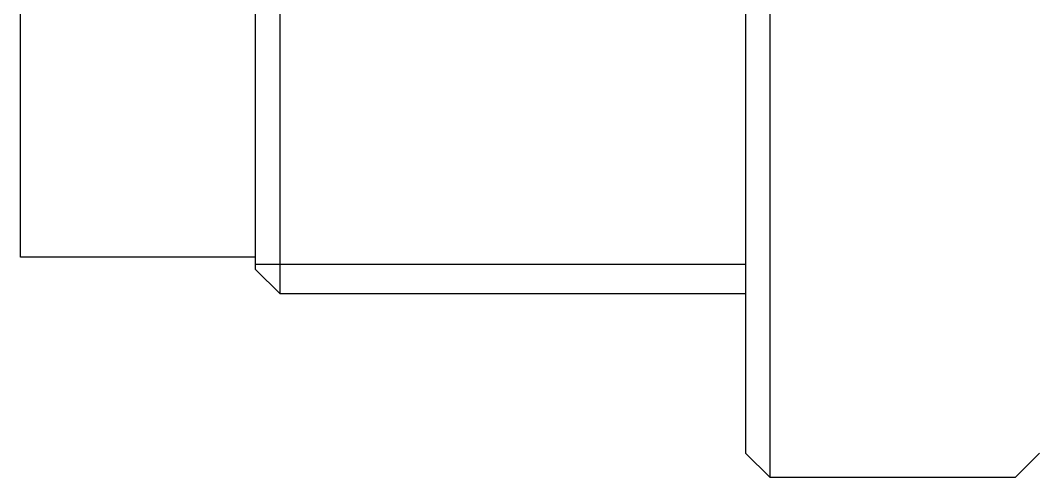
# Model space of a CAD drawing. Extents: x -644 to 649, y 141 to 558.
# Drawn here: x -493.57 to -472.77, y 217 to 226.33 of the extents above; entities that cross this region are included whole.
import ezdxf

# ---------------------------------------------------------------- set-up
doc = ezdxf.new("R2010")
doc.units = 0
doc.linetypes.add('CONTINOUS', pattern=[0])
doc.layers.get('0').update_dxf_attribs({"linetype": 'CONTINUOUS'})

msp = doc.modelspace()

# ---------------------------------------------------------------- linework, layer by layer
at = {"color": 7, "linetype": 'CONTINOUS'}
for p, q in [((-478.273, 217.001), (-478.273, 244.501)), ((-478.773, 244.001), (-478.773, 217.501)), ((-488.273, 220.751), (-488.273, 240.751)), ((-488.773, 221.251), (-488.773, 240.251)), ((-493.573, 221.501), (-493.573, 240.001)), ((-488.773, 221.501), (-493.573, 221.501)), ((-478.773, 221.351), (-488.773, 221.351)), ((-488.273, 220.751), (-488.773, 221.251)), ((-478.773, 220.751), (-488.273, 220.751)), ((-478.773, 217.501), (-478.273, 217.001)), ((-473.273, 217.001), (-472.773, 217.501)), ((-473.273, 217.001), (-478.273, 217.001))]:
    msp.add_line(p, q, dxfattribs=at)

doc.saveas('drawing.dxf')
